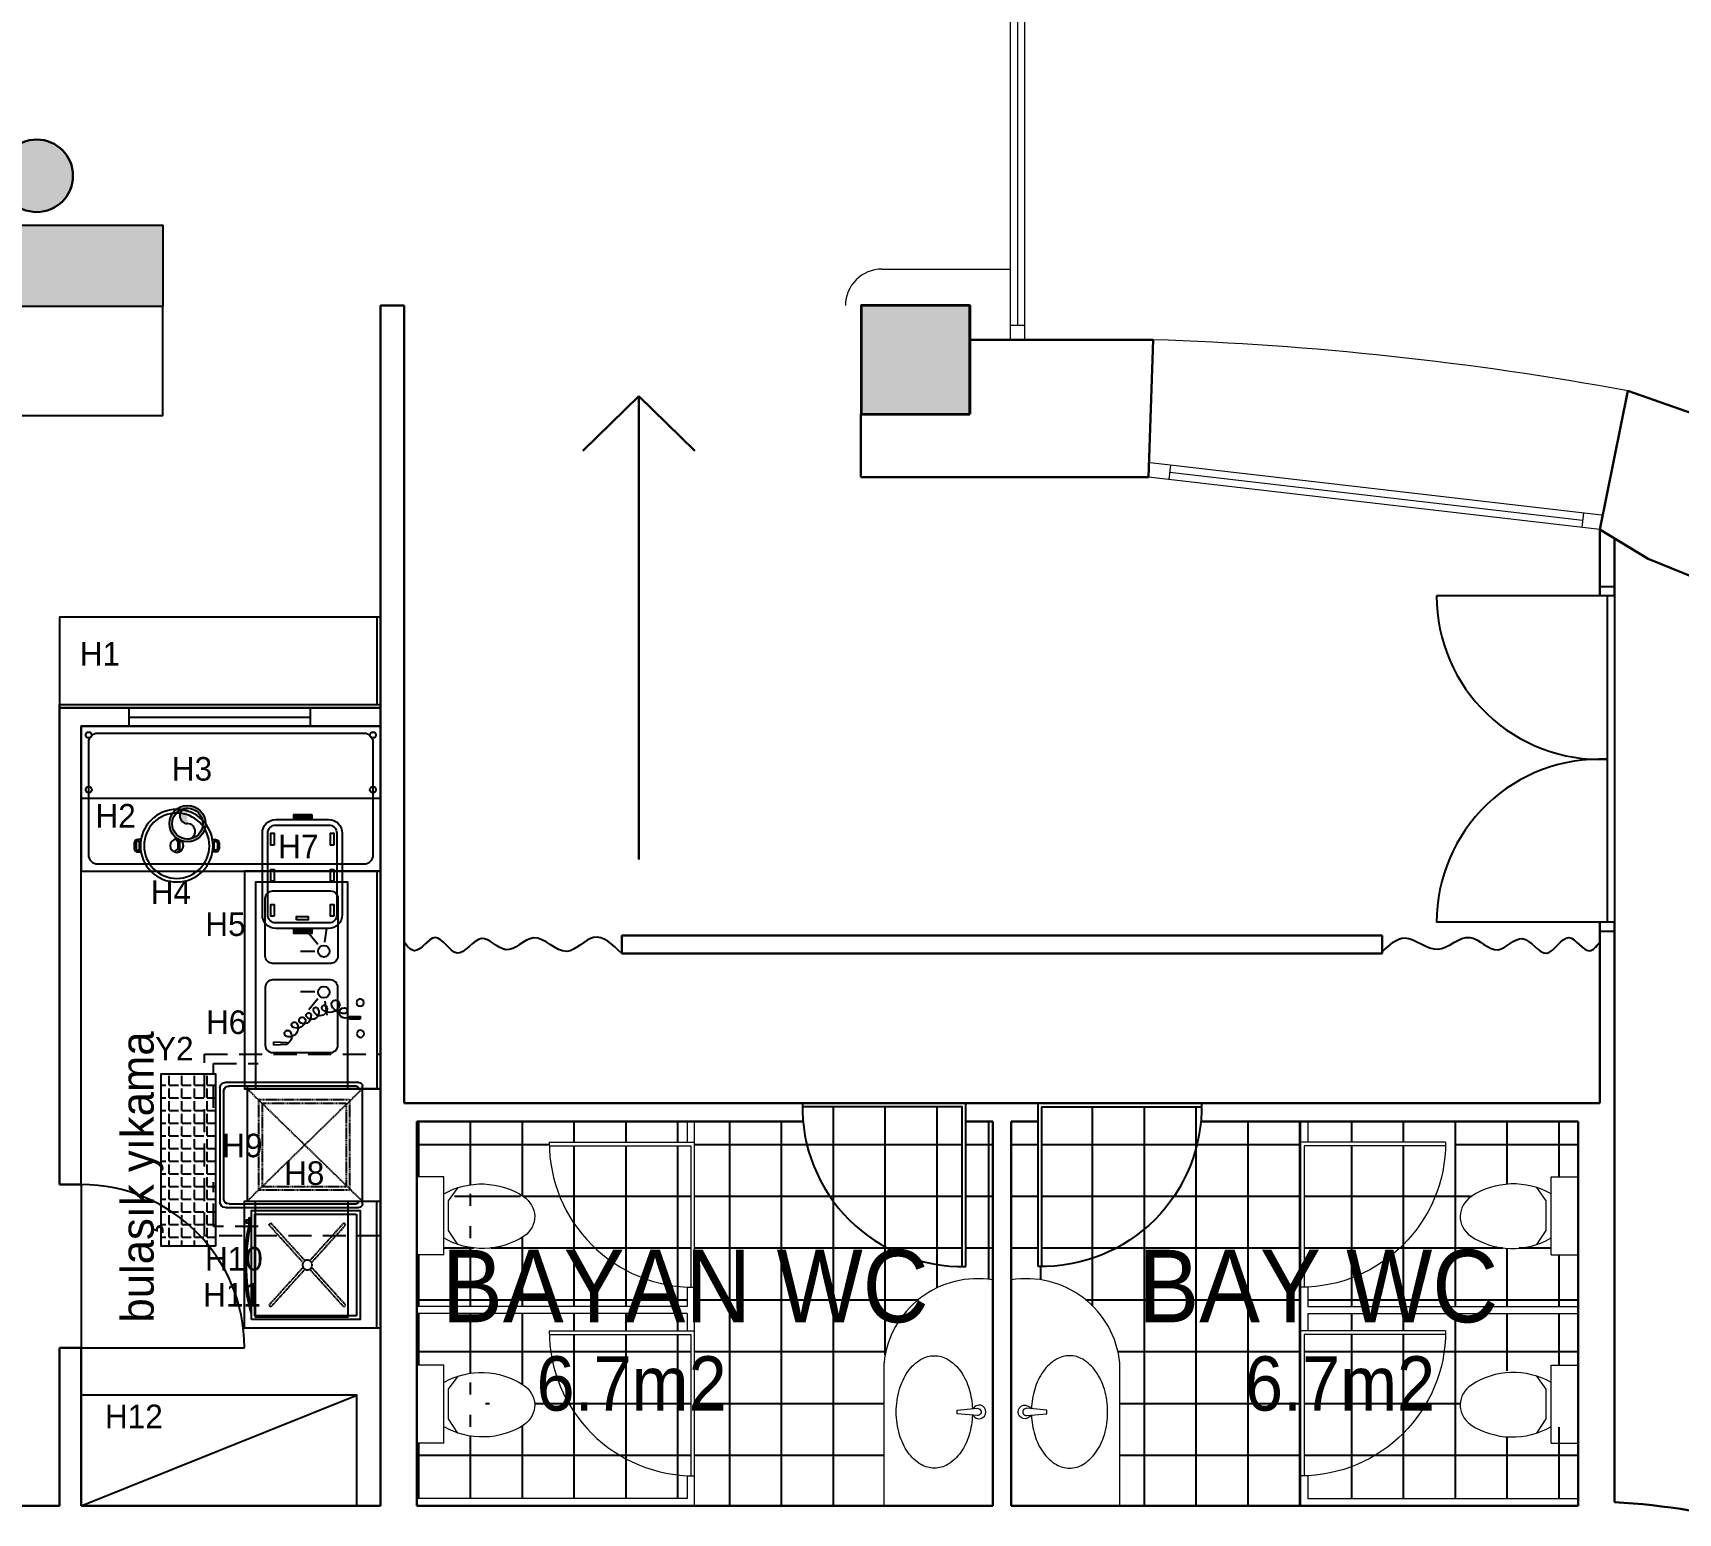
# Model space of a CAD drawing. Header units: millimetres. Extents: x -2729 to 15248, y -12439 to 5292.
# Drawn here: x 8131 to 9038, y -9353 to -8537 of the extents above; entities that cross this region are included whole.
import ezdxf

# ---------------------------------------------------------------- set-up
doc = ezdxf.new("R2010")
doc.units = ezdxf.units.MM
doc.linetypes.add('DASHED', pattern=[0.75, 0.5, -0.25])
doc.linetypes.add('HIDDENX2', pattern=[19.05, 12.7, -6.35])
for name, color, linetype, lineweight, true_color in [('_duvar-kaplama_Ном_пера__51', 7, 'Continuous', 20, 0x002000), ('lavabo_Ном_пера__136', 7, 'Continuous', 35, 0x743675), ('mevcut kolonlar_Ном_пера__215', 7, 'Continuous', 35, 0xab23ec)]:
    doc.layers.add(name, color=color, linetype=linetype, lineweight=lineweight, true_color=true_color)
for name, color, linetype, lineweight in [('CAM', 155, 'Continuous', 15), ('DUVAR', 7, 'Continuous', 30), ('DUVAR 2_Ном_пера__80', 7, 'Continuous', 13), ('kolon_Ном_пера__60', 7, 'Continuous', 35), ('lavabo_Ном_пера__80', 7, 'Continuous', 13), ('mevcut kolonlar_Ном_пера__60', 7, 'Continuous', 35), ('pencere_Ном_пера__80', 7, 'Continuous', 13), ('tefriş', 7, 'Continuous', 25)]:
    doc.layers.add(name, color=color, linetype=linetype, lineweight=lineweight)
for name, color, linetype in [('kapı ABD', 55, 'Continuous'), ('Kıtc-002 Çizgi', 7, 'Continuous'), ('OLCU', 7, 'Continuous'), ('S2000-002 Çizgi', 7, 'Continuous'), ('tefris', 39, 'Continuous')]:
    doc.layers.add(name, color=color, linetype=linetype)
doc.styles.add('TAKSİM', font='GOTHIC.TTF', dxfattribs={"height": 20})
doc.styles.add('Мой Ариал', font='arial.ttf', dxfattribs={"width": 0.9})
pattern_1 = [(0, (-4e-12, -12635.68), (0, 28.575), []), (90, (-4e-12, -12635.68), (-28.575, 2e-15), [])]

# ---------------------------------------------------------------- blocks, each defined once
blk = doc.blocks.new('gaertga')
at = {"lineweight": 5}
for p, q in [((101170.2, 46210.21), (101170.2, 46057.21)), ((101060.2, 46206.21), (101060.2, 46057.21)), ((101064.2, 46206.21), (101064.2, 46057.21)), ((101166.2, 46206.21), (101166.2, 46057.21))]:
    blk.add_line(p, q, dxfattribs=at)
for points in [[(100958.2, 46210.21), (101170.2, 46210.21)], [(100969.66, 46130.21), (100969.66, 46210.21), (101049.66, 46210.21)], [(101073.66, 46130.21), (101073.66, 46210.21), (101153.66, 46210.21)], [(100958.2, 46206.21), (100969.66, 46206.21)], [(100971.66, 46130.21), (100971.66, 46208.21), (101049.66, 46208.21)], [(101049.56, 46206.21), (101060.2, 46206.21)], [(101064.2, 46206.21), (101073.66, 46206.21)], [(101075.66, 46130.21), (101075.66, 46208.21), (101153.66, 46208.21)], [(101153.56, 46206.21), (101166.2, 46206.21)]]:
    blk.add_lwpolyline(points, dxfattribs=at)
for centre in [(100969.66, 46210.21), (101073.66, 46210.21)]:
    blk.add_arc(centre, 80, 270, 360, dxfattribs=at)
at = {"layer": 'lavabo_Ном_пера__80', "linetype": 'Continuous', "lineweight": 5}
for p, q in [((101001.94, 46074.77), (100994.64, 46080.03)), ((101018.26, 46074.77), (101001.94, 46074.77)), ((101026.06, 46079.86), (101018.26, 46074.77)), ((101105.94, 46074.77), (101098.64, 46080.03)), ((101122.26, 46074.77), (101105.94, 46074.77)), ((101130.06, 46079.86), (101122.26, 46074.77)), ((100988.7, 46072.04), (100988.7, 46057.21)), ((101031.7, 46072.04), (100988.7, 46072.04)), ((101031.7, 46072.04), (101031.7, 46057.21)), ((101092.7, 46072.04), (101092.7, 46057.21)), ((101135.7, 46072.04), (101092.7, 46072.04)), ((101135.7, 46072.04), (101135.7, 46057.21)), ((101031.7, 46057.21), (100988.7, 46057.21)), ((101135.7, 46057.21), (101092.7, 46057.21))]:
    blk.add_line(p, q, dxfattribs=at)
at = {"layer": 'lavabo_Ном_пера__80', "linetype": 'Continuous', "lineweight": 5, "extrusion": (0, 0, -1)}
for centre, major_axis, start_param, end_param in [((101010.65, 46106.04), (0, 16.18), 5.376133, 7.14913), ((101114.65, 46106.04), (0, 16.18), 5.376133, 7.14913), ((101025.56, 46092.89), (0, -37.77), 0.986126, 2.229248), ((100995.36, 46093.41), (0, 37.77), 0.912345, 2.172319), ((101129.56, 46092.89), (0, -37.77), 0.986126, 2.229248), ((101099.36, 46093.41), (0, 37.77), 0.912345, 2.172319)]:
    blk.add_ellipse(centre, major_axis=major_axis, ratio=0.870476, start_param=start_param, end_param=end_param, dxfattribs=at)
blk = doc.blocks.new('ryser')
at = {"layer": 'kapı ABD', "color": 7}
for points in [[(101192.39, 46263.76), (101170.12, 46176.56), (101257.32, 46154.29)], [(101194.27, 46263.3), (101172.48, 46177.96), (101257.8, 46156.17)]]:
    blk.add_lwpolyline(points, dxfattribs=at)
blk.add_arc((101172.48, 46177.96), 88.08, 344.41181, 76.93849, dxfattribs=at)
blk = doc.blocks.new('lavabo')
at = {"layer": 'lavabo_Ном_пера__136', "linetype": 'Continuous', "lineweight": 5, "flags": 128}
blk.add_lwpolyline([(101240.73, 46118.77), (101239.73, 46107.77), (101237.73, 46107.77), (101236.73, 46118.77, -1.095033)], format="xyb", close=True, dxfattribs=at)
blk.add_lwpolyline([(101240.49, 46116.13, -0.061011), (101251.31, 46114.38, -0.082422), (101260.98, 46109.74, -0.106824), (101267.75, 46102.42, -0.134143), (101269.73, 46095.17, -0.134143), (101267.75, 46087.91, -0.106824), (101260.98, 46080.6, -0.082422), (101251.31, 46075.96, -0.070813), (101238.73, 46074.17, -0.070813), (101226.14, 46075.96, -0.082422), (101216.47, 46080.6, -0.106824), (101209.71, 46087.91, -0.134143), (101207.73, 46095.17, -0.134143), (101209.71, 46102.42, -0.106824), (101216.47, 46109.74, -0.082422), (101226.14, 46114.38, -0.061011), (101236.97, 46116.13)], format="xyb", dxfattribs=at)
at = {"layer": 'lavabo_Ном_пера__80', "linetype": 'Continuous', "lineweight": 5}
blk.add_arc((101238.73, 46119.77), 3.77, 298.36153, 241.63847, dxfattribs=at)
blk = doc.blocks.new('jhkjuhj')
at = {"layer": 'tefris'}
blk.add_circle((-2448793.21, 524949.27), 20, dxfattribs=at)
blk = doc.blocks.new('A$C53E03B34')
at = {"layer": 'Kıtc-002 Çizgi'}
for points in [[(3.74, 16.55), (2, 16.55, -0.414214), (0, 18.55), (0, 21.45, -0.414214), (2, 23.45), (3.74, 23.45)], [(43.14, 16.55), (44.87, 16.55, 0.414214), (46.87, 18.55), (46.87, 21.45, 0.414214), (44.87, 23.45), (43.14, 23.45)]]:
    blk.add_lwpolyline(points, format="xyb", dxfattribs=at)
for points in [[(2.83, 17.55), (2, 17.55, -0.414214), (1, 18.55), (1, 21.45, -0.414214), (2, 22.45), (2.83, 22.45)], [(44.05, 17.55), (44.87, 17.55, 0.414214), (45.87, 18.55), (45.87, 21.45, 0.414214), (44.87, 22.45), (44.05, 22.45)]]:
    blk.add_lwpolyline(points, format="xyb", close=True, dxfattribs=at)
for points in [[(22.08, 23.4), (24.16, 21.79), (24.16, 18.12), (22.75, 16.4)], [(23.49, 23.65), (25.16, 22.26), (25.16, 17.69), (23.76, 16.35)]]:
    blk.add_lwpolyline(points, dxfattribs=at)
for radius in [20, 18, 3.66]:
    blk.add_circle((23.44, 20), radius, dxfattribs=at)
blk = doc.blocks.new('A$C7ED97EAE')
at = {"layer": 'S2000-002 Çizgi'}
for p, q in [((3.5, 88.5), (65.5, 88.5)), ((3.5, 15), (3.5, 88.5)), ((65.5, 88.5), (65.5, 15)), ((0, 3), (0, 76.5)), ((2, 78.5), (3.5, 78.5)), ((2, 5), (2, 75)), ((3.5, 78.5), (65.5, 78.5)), ((3.5, 76.5), (3.5, 76.5)), ((65.5, 78.5), (67, 78.5)), ((65.5, 76.5), (65.5, 76.5)), ((67, 75), (67, 5)), ((69, 76.5), (69, 3)), ((65.5, 15), (3.5, 15)), ((67, 15), (65.5, 15)), ((66, 0), (3, 0)), ((64, 2), (5, 2))]:
    blk.add_line(p, q, dxfattribs=at)
at = {"layer": 'S2000-002 Çizgi', "linetype": 'DASHED'}
for p, q in [((65.5, 78.5), (3.5, 15)), ((65.5, 15), (3.5, 78.5))]:
    blk.add_line(p, q, dxfattribs=at)
for points in [[(9.5, 21.5), (59.5, 21.5), (59.5, 71.5), (9.5, 71.5)], [(11.5, 23.5), (57.5, 23.5), (57.5, 69.5), (11.5, 69.5)]]:
    blk.add_lwpolyline(points, close=True, dxfattribs=at)
at = {"layer": 'S2000-002 Çizgi'}
for centre, radius, start, end in [((2, 76.5), 2, 90, 180), ((3.5, 75), 1.5, 90, 180), ((65.5, 75), 1.5, 0, 90), ((67, 76.5), 2, 0, 90), ((3, 3), 3, 180, 270), ((5, 5), 3, 180, 270), ((64, 5), 3, 270, 0), ((66, 3), 3, 270, 0)]:
    blk.add_arc(centre, radius, start, end, dxfattribs=at)
blk = doc.blocks.new('A$C40B23311')
for p, q in [((16.56, 64.24), (26.8, 64.24)), ((16.56, 63.42), (26.8, 63.42)), ((16.56, 1.67), (26.8, 1.67)), ((16.56, 0.85), (26.8, 0.85))]:
    blk.add_line(p, q)
for points in [[(16.56, 65.14), (26.8, 65.14), (26.8, 62.57), (16.56, 62.57)], [(4.67, 48.55), (6.45, 48.55), (6.45, 55.03), (4.67, 55.03)], [(37.47, 48.55), (39.25, 48.55), (39.25, 55.03), (37.47, 55.03)], [(4.67, 28.53), (6.45, 28.53), (6.45, 35.01), (4.67, 35.01)], [(37.47, 28.53), (39.25, 28.53), (39.25, 35.01), (37.47, 35.01)], [(4.67, 9.28), (6.45, 9.28), (6.45, 15.77), (4.67, 15.77)], [(25.24, 7.33), (25.24, 9.12), (18.75, 9.12), (18.75, 7.33)], [(37.47, 9.28), (39.25, 9.28), (39.25, 15.77), (37.47, 15.77)], [(16.56, 2.57), (26.8, 2.57), (26.8, 0), (16.56, 0)]]:
    blk.add_lwpolyline(points, close=True)
for points in [[(44, 10.02), (44, 55.12, 0.414214), (36.55, 62.57), (7.45, 62.57, 0.414214), (0, 55.12), (0, 10.02, 0.414214), (7.45, 2.57), (36.55, 2.57, 0.414214)], [(41, 10.02), (41, 55.12, 0.414214), (36.55, 59.57), (7.45, 59.57, 0.414214), (3, 55.12), (3, 10.02, 0.414214), (7.45, 5.57), (36.55, 5.57, 0.414214)]]:
    blk.add_lwpolyline(points, format="xyb", close=True)
blk = doc.blocks.new('A$C723D60DA')
at = {"layer": 'S2000-002 Çizgi'}
for points in [[(0, 3.66), (60, 3.66), (60, 63.66), (0, 63.66)], [(53.17, 2.2), (54.63, 2.2), (54.63, 0.75), (53.17, 0.75)]]:
    blk.add_lwpolyline(points, close=True, dxfattribs=at)
at = {"layer": 'S2000-002 Çizgi', "linetype": 'DASHED', "ltscale": 0.5}
blk.add_lwpolyline([(2, 5.66), (58, 5.66), (58, 61.66), (2, 61.66)], close=True, dxfattribs=at)
for points in [[(6.84, 54.65), (7.88, 55.69)], [(6.84, 54.65), (27.66, 35.82)], [(7.88, 55.69), (28.7, 36.87)], [(31.37, 36.94), (52.12, 55.69)], [(32.41, 35.9), (53.16, 54.65)], [(52.12, 55.69), (53.16, 54.65)], [(27.59, 33.16), (6.84, 14.41)], [(28.63, 32.11), (7.88, 13.37)], [(31.3, 32.19), (52.12, 13.37)], [(32.34, 33.23), (53.16, 14.41)], [(7.88, 13.37), (6.84, 14.41)], [(52.12, 13.37), (53.16, 14.41)]]:
    blk.add_lwpolyline(points, dxfattribs=at)
at = {"layer": 'S2000-002 Çizgi'}
for points in [[(52.21, 3.18), (52.21, 3.66), (55.85, 3.66)], [(55.85, 3.31), (55.85, 2.2), (52.21, 2.2)]]:
    blk.add_lwpolyline(points, dxfattribs=at)
at = {"layer": 'S2000-002 Çizgi', "linetype": 'DASHED', "ltscale": 0.5}
blk.add_circle((30, 34.53), 2.67, dxfattribs=at)
at = {"layer": 'S2000-002 Çizgi'}
for centre, radius, start, end in [((29.9, 100.61), 100.61, 254.49408, 285.50592), ((29.9, 109.49), 108.49, 257.28187, 282.71813)]:
    blk.add_arc(centre, radius, start, end, dxfattribs=at)
blk = doc.blocks.new('A$C7BE05278')
at = {"layer": 'S2000-002 Çizgi'}
h = blk.add_hatch(color=256, dxfattribs=at)
h.paths.add_polyline_path([(4.65, 9.9, -0.025454), (4.81, 10.42, 0.278063), (0.77, 7.52), (1.23, 7.32, -0.265675)])
h.paths.add_polyline_path([(5.35, 10.43, 0.028094), (4.81, 10.42, 0.025454), (4.65, 9.9, -0.030609), (5.18, 9.93, -0.027259)])
h.paths.add_polyline_path([(5.35, 10.43, 0.027259), (5.18, 9.93, -0.171751), (7.9, 8.98), (7.9, 8.98), (7.9, 8.98, -1.347305), (5.22, 7.15, -0.147228), (5.18, 9.93, 0.030609), (4.65, 9.9, 0.138731), (4.75, 7, 1.347306), (8.21, 9.37, 0.162476)])
h.paths.add_polyline_path([(12.46, 12.66), (12.73, 13.08, 0.483116), (4.81, 10.42, -0.028094), (5.35, 10.43, -0.470681)])
for p, q in [((14.4, 47.58), (14.34, 41.67)), ((14.4, 47.58), (14.34, 41.67)), ((15.96, 47.57), (14.4, 47.58)), ((15.96, 47.57), (14.4, 47.58)), ((15.05, 47.56), (14.97, 38.92)), ((15.9, 41.65), (15.96, 47.57)), ((15.9, 41.65), (15.96, 47.57)), ((14.34, 41.67), (15.9, 41.65)), ((14.34, 41.67), (15.9, 41.65)), ((0.47, 7.33), (0, 0.02)), ((0.47, 7.33), (0, 0.02)), ((0, 0.02), (1.86, 0)), ((1.54, 7.31), (0.47, 7.33)), ((1.54, 7.31), (0.47, 7.33)), ((1.86, 0), (1.54, 7.31)), ((1.86, 0), (1.54, 7.31))]:
    blk.add_line(p, q, dxfattribs=at)
for centre in [(6.31, 47.78), (23.47, 47.61)]:
    blk.add_circle(centre, 1.99, dxfattribs=at)
for centre, radius, start, end in [((17.83, 38.9), 2.86, 179.43001, 359.43001), ((19.09, 38.88), 1.6, 359.43001, 179.43001), ((25.13, 38.82), 7.64, 179.43001, 242.03458), ((22.59, 34.05), 2.23, 242.03458, 105.76632), ((20, 25.62), 3.8, 74.94983, 261.67628), ((23.49, 30.88), 5.53, 105.76632, 225.7833), ((20.62, 27.93), 1.41, 225.7833, 74.94983), ((15.59, 16.68), 3.77, 86.01564, 220.67721), ((18.07, 21.08), 3.83, 52.40892, 229.11119), ((16.45, 19.21), 1.37, 229.11119, 116.32433), ((19.64, 23.11), 1.26, 261.67628, 52.40892), ((4.79, 5.59), 4.31, 51.245, 156.7533), ((9.42, 8.58), 4.83, 57.01034, 197.57947), ((14.42, 12.56), 4.98, 103.11986, 200.77428), ((11.21, 11.34), 1.54, 200.77428, 57.01034), ((13.69, 15.69), 1.76, 236.80878, 103.11986), ((6.43, 7.63), 1.7, 197.57947, 51.245)]:
    blk.add_arc(centre, radius, start, end, dxfattribs=at)
blk.add_solid([(15.9, 41.65), (14.34, 41.67), (15.96, 47.57), (14.4, 47.58)], dxfattribs=at)

msp = doc.modelspace()

# ---------------------------------------------------------------- hatches: boundary and pattern name
h = msp.add_hatch(color=256)
h.dxf.hatch_style = 1
h.set_gradient(color1=(142, 90, 31), color2=(242, 225, 192), tint=1, name='HEMISPHERICAL')
h.paths.add_polyline_path([(8202.846, -8687.557), (8202.846, -8642.569), (6902.799, -8642.563), (6902.802, -8687.563)])
h = msp.add_hatch(color=7)
edge = h.paths.add_edge_path()
edge.add_line((4564.714, -9991.174), (4564.714, -10036.575))
edge.add_arc((4572.013, -10036.575), 7.299, 180, 270)
edge.add_line((4572.013, -10043.875), (4597.415, -10043.875))
edge.add_arc((4597.415, -10036.575), 7.299, 270, 360)
edge.add_line((4604.714, -10036.575), (4604.714, -9991.174))
edge.add_arc((4597.415, -9991.174), 7.299, 0, 90)
edge.add_line((4597.415, -9983.875), (4572.013, -9983.875))
edge.add_arc((4572.013, -9991.174), 7.299, 90, 180)
edge = h.paths.add_edge_path()
edge.add_line((4219.707, -9819.348), (4219.707, -9864.749))
edge.add_arc((4227.007, -9864.749), 7.299, 180, 270)
edge.add_line((4227.007, -9872.049), (4252.408, -9872.049))
edge.add_arc((4252.408, -9864.749), 7.299, 270, 360)
edge.add_line((4259.707, -9864.749), (4259.707, -9819.348))
edge.add_arc((4252.408, -9819.348), 7.299, 0, 90)
edge.add_line((4252.408, -9812.049), (4227.007, -9812.049))
edge.add_arc((4227.007, -9819.348), 7.299, 90, 180)
edge = h.paths.add_edge_path()
edge.add_line((4966.713, -10127.122), (4966.713, -10172.524))
edge.add_arc((4974.012, -10172.524), 7.299, 180, 270)
edge.add_line((4974.012, -10179.823), (4999.414, -10179.823))
edge.add_arc((4999.414, -10172.524), 7.299, 270, 360)
edge.add_line((5006.713, -10172.524), (5006.713, -10127.122))
edge.add_arc((4999.414, -10127.122), 7.299, 0, 90)
edge.add_line((4999.414, -10119.823), (4974.012, -10119.823))
edge.add_arc((4974.012, -10127.122), 7.299, 90, 180)
edge = h.paths.add_edge_path()
edge.add_line((5362.713, -10202.122), (5362.713, -10247.524))
edge.add_arc((5370.012, -10247.524), 7.299, 180, 270)
edge.add_line((5370.012, -10254.823), (5395.413, -10254.823))
edge.add_arc((5395.413, -10247.524), 7.299, 270, 360)
edge.add_line((5402.713, -10247.524), (5402.713, -10202.122))
edge.add_arc((5395.413, -10202.122), 7.299, 0, 90)
edge.add_line((5395.413, -10194.823), (5370.012, -10194.823))
edge.add_arc((5370.012, -10202.122), 7.299, 90, 180)
h.paths.add_polyline_path([(5802.715, -10336.866), (5827.714, -10336.866), (5827.714, -10236.867), (5802.715, -10236.867)])
h.paths.add_polyline_path([(5802.715, -10336.866), (5802.715, -10236.867)])
h.paths.add_polyline_path([(8647.798, -8746.869), (8647.798, -8686.869), (8587.798, -8686.869), (8587.798, -8746.869)])
h.paths.add_polyline_path([(9177.136, -8893.807), (9205.304, -8840.83), (9152.327, -8812.662), (9124.159, -8865.639)])
h.paths.add_polyline_path([(9691.026, -9511.322), (9747.203, -9490.249), (9726.13, -9434.072), (9669.953, -9455.145)])
h.paths.add_polyline_path([(9752.796, -10086.867), (9812.796, -10086.867), (9812.796, -10026.867), (9752.796, -10026.867)])
h.paths.add_polyline_path([(9752.796, -10686.866), (9812.796, -10686.866), (9812.796, -10626.866), (9752.796, -10626.866)])
h = msp.add_hatch()
h.set_pattern_fill('ANGLE', color=256, angle=360)
h.set_pattern_definition([(360, (5950.191, -14739.797), (-1e-14, 6.985), [5.08, -1.905]), (90, (5950.191, -14739.797), (-6.985, -1e-14), [5.08, -1.905])])
h.paths.add_polyline_path([(8201.871, -9110.652), (8231.871, -9110.652), (8231.871, -9205.652), (8201.871, -9205.652)])
h = msp.add_hatch()
h.set_pattern_fill('NET', color=253, scale=9, style=0)
h.set_pattern_definition(pattern_1)
edge = h.paths.add_edge_path()
edge.add_line((8495.872, -9348.868), (8600.463, -9348.868))
edge.add_line((8600.463, -9348.868), (8600.463, -9270.04))
edge.add_arc((8651.913, -9275.315), 51.72, 106.716273, 174.147004, ccw=False)
edge.add_line((8637.037, -9225.781), (8637.037, -9216.65))
edge.add_arc((8643.521, -9128.81), 88.079, 185.249111, 265.778224, ccw=False)
edge.add_line((8555.811, -9136.868), (8495.872, -9136.868))
edge.add_line((8495.872, -9136.868), (8495.872, -9348.868))
edge = h.paths.add_edge_path()
edge.add_line((8643.521, -9216.65), (8643.521, -9128.81))
edge.add_line((8643.521, -9128.81), (8555.442, -9128.81))
edge.add_arc((8643.129, -9128.964), 87.687, 179.899294, 270.256385)
edge = h.paths.add_edge_path()
edge.add_line((8660.463, -9136.868), (8645.463, -9136.868))
edge.add_line((8645.463, -9136.868), (8645.463, -9216.868))
edge.add_arc((8643.521, -9128.81), 88.079, 265.778224, 271.263341, ccw=False)
edge.add_line((8637.037, -9216.65), (8637.037, -9225.781))
edge.add_arc((8651.913, -9275.315), 51.72, 80.484746, 106.716273, ccw=False)
edge.add_line((8660.463, -9224.306), (8660.463, -9136.868))
edge = h.paths.add_edge_path()
edge.add_ellipse((8379.063, -9174.032), major_axis=(37.775, 0), ratio=0.8704763, start_angle=235.558538, end_angle=307.726502, ccw=False)
edge.add_line((8357.699, -9201.15), (8357.699, -9210.368))
edge.add_line((8357.699, -9210.368), (8342.872, -9210.368))
edge.add_line((8342.872, -9210.368), (8342.872, -9238.868))
edge.add_line((8342.872, -9238.868), (8491.872, -9238.868))
edge.add_line((8491.872, -9238.868), (8491.872, -9228.224))
edge.add_arc((8495.872, -9148.324), 80, 180, 267.134016, ccw=False)
edge.add_line((8415.872, -9148.324), (8491.872, -9148.324))
edge.add_line((8491.872, -9148.324), (8491.872, -9136.868))
edge.add_line((8491.872, -9136.868), (8342.872, -9136.868))
edge.add_line((8342.872, -9136.868), (8342.872, -9167.368))
edge.add_line((8342.872, -9167.368), (8357.699, -9167.368))
edge.add_line((8357.699, -9167.368), (8357.699, -9176.81))
edge.add_ellipse((8378.548, -9204.23), major_axis=(-37.775, 0), ratio=0.8704763, start_angle=232.273504, end_angle=303.499144)
edge.add_ellipse((8391.696, -9189.314), major_axis=(16.176, 0), ratio=0.8704763, start_angle=310.385035, end_angle=411.970281)
edge = h.paths.add_edge_path()
edge.add_line((8493.872, -9228.299), (8493.872, -9150.324))
edge.add_line((8493.872, -9150.324), (8415.897, -9150.324))
edge.add_arc((8495.872, -9148.324), 80, 181.432544, 268.567456)
edge = h.paths.add_edge_path()
edge.add_ellipse((8378.548, -9308.23), major_axis=(-37.775, 0), ratio=0.8704763, start_angle=232.273504, end_angle=303.499144)
edge.add_ellipse((8391.696, -9293.314), major_axis=(16.176, 0), ratio=0.8704763, start_angle=310.385035, end_angle=411.970281)
edge.add_ellipse((8379.063, -9278.032), major_axis=(37.775, 0), ratio=0.8704763, start_angle=235.558538, end_angle=307.726502, ccw=False)
edge.add_line((8357.699, -9305.15), (8357.699, -9314.368))
edge.add_line((8357.699, -9314.368), (8342.872, -9314.368))
edge.add_line((8342.872, -9314.368), (8342.872, -9344.868))
edge.add_line((8342.872, -9344.868), (8491.872, -9344.868))
edge.add_line((8491.872, -9344.868), (8491.872, -9332.224))
edge.add_arc((8495.872, -9252.324), 80, 180, 267.134016, ccw=False)
edge.add_line((8415.872, -9252.324), (8491.872, -9252.324))
edge.add_line((8491.872, -9252.324), (8491.872, -9242.868))
edge.add_line((8491.872, -9242.868), (8342.872, -9242.868))
edge.add_line((8342.872, -9242.868), (8342.872, -9271.368))
edge.add_line((8342.872, -9271.368), (8357.699, -9271.368))
edge.add_line((8357.699, -9271.368), (8357.699, -9280.81))
edge = h.paths.add_edge_path()
edge.add_line((8493.872, -9332.299), (8493.872, -9254.324))
edge.add_line((8493.872, -9254.324), (8415.897, -9254.324))
edge.add_arc((8495.872, -9252.324), 80, 181.432544, 268.567456)
h = msp.add_hatch()
h.set_pattern_fill('NET', color=253, scale=9, style=0)
h.set_pattern_definition(pattern_1)
edge = h.paths.add_edge_path()
edge.add_line((8713.127, -9236.441), (8713.127, -9213.05))
edge.add_arc((8687.405, -9128.81), 88.079, 286.979673, 354.750889)
edge.add_line((8775.115, -9136.868), (8830.054, -9136.868))
edge.add_line((8830.054, -9136.868), (8830.054, -9348.868))
edge.add_line((8830.054, -9348.868), (8730.463, -9348.868))
edge.add_line((8730.463, -9348.868), (8730.463, -9270.04))
edge.add_arc((8679.013, -9275.315), 51.72, 5.852996, 48.730914)
edge = h.paths.add_edge_path()
edge.add_line((8713.127, -9128.81), (8775.485, -9128.81))
edge.add_arc((8687.405, -9128.81), 88.079, 286.979673, 360, ccw=False)
edge.add_line((8713.127, -9213.05), (8713.127, -9128.81))
edge = h.paths.add_edge_path()
edge.add_line((8687.405, -9128.81), (8713.127, -9128.81))
edge.add_line((8713.127, -9128.81), (8713.127, -9213.05))
edge.add_arc((8687.405, -9128.81), 88.079, 270, 286.979673, ccw=False)
edge.add_line((8687.405, -9216.889), (8687.405, -9128.81))
edge = h.paths.add_edge_path()
edge.add_line((8670.463, -9136.868), (8685.463, -9136.868))
edge.add_line((8685.463, -9136.868), (8685.463, -9216.868))
edge.add_arc((8687.405, -9128.81), 88.079, 268.736659, 286.979673)
edge.add_line((8713.127, -9213.05), (8713.127, -9236.441))
edge.add_arc((8679.013, -9275.315), 51.72, 48.730914, 99.515254)
edge.add_line((8670.463, -9224.306), (8670.463, -9136.868))
edge = h.paths.add_edge_path()
edge.add_ellipse((8952.379, -9204.23), major_axis=(-35.854, 15.608), ratio=0.8081035, start_angle=264.737224, end_angle=329.095089, ccw=False)
edge.add_ellipse((8939.231, -9189.314), major_axis=(-21.513, 0.162), ratio=0.7177329, start_angle=-53.84459, end_angle=49.887438, ccw=False)
edge.add_ellipse((8951.864, -9174.032), major_axis=(36.407, 14.849), ratio=0.8053148, start_angle=212.490527, end_angle=272.812802)
edge.add_line((8968.228, -9201.15), (8968.228, -9210.368))
edge.add_line((8968.228, -9210.368), (8983.054, -9210.368))
edge.add_line((8983.054, -9210.368), (8983.054, -9238.868))
edge.add_line((8983.054, -9238.868), (8834.054, -9238.868))
edge.add_line((8834.054, -9238.868), (8834.054, -9228.224))
edge.add_arc((8835.207, -9148.386), 79.847, 269.172726, 360.043831)
edge.add_line((8915.054, -9148.324), (8834.054, -9148.324))
edge.add_line((8834.054, -9148.324), (8834.054, -9136.868))
edge.add_line((8834.054, -9136.868), (8983.054, -9136.868))
edge.add_line((8983.054, -9136.868), (8983.054, -9167.368))
edge.add_line((8983.054, -9167.368), (8968.228, -9167.368))
edge.add_line((8968.228, -9167.368), (8968.228, -9176.81))
edge = h.paths.add_edge_path()
edge.add_line((8832.054, -9150.324), (8915.029, -9150.324))
edge.add_arc((8835.004, -9148.303), 80.051, 267.888427, 358.552868, ccw=False)
edge.add_line((8832.054, -9228.299), (8832.054, -9150.324))
edge = h.paths.add_edge_path()
edge.add_ellipse((8952.379, -9308.23), major_axis=(-30.107, 22.595), ratio=0.8361209, start_angle=275.627013, end_angle=345.205422, ccw=False)
edge.add_ellipse((8939.231, -9293.314), major_axis=(-21.171, 0.315), ratio=0.5885003, start_angle=-61.418944, end_angle=60.828921, ccw=False)
edge.add_ellipse((8951.864, -9278.032), major_axis=(42.11, 5.942), ratio=0.7685889, start_angle=228.826927, end_angle=294.10087)
edge.add_line((8973.228, -9305.15), (8973.228, -9314.368))
edge.add_line((8973.228, -9314.368), (8983.054, -9314.368))
edge.add_line((8983.054, -9314.368), (8983.054, -9344.868))
edge.add_line((8983.054, -9344.868), (8834.054, -9344.868))
edge.add_line((8834.054, -9344.868), (8834.054, -9332.224))
edge.add_arc((8835.207, -9252.386), 79.847, 269.172726, 360.043831)
edge.add_line((8915.054, -9252.324), (8834.054, -9252.324))
edge.add_line((8834.054, -9252.324), (8834.054, -9242.868))
edge.add_line((8834.054, -9242.868), (8983.054, -9242.868))
edge.add_line((8983.054, -9242.868), (8983.054, -9271.368))
edge.add_line((8983.054, -9271.368), (8968.228, -9271.368))
edge.add_line((8968.228, -9271.368), (8968.228, -9280.81))
edge = h.paths.add_edge_path()
edge.add_line((8832.054, -9254.324), (8915.029, -9254.324))
edge.add_arc((8835.004, -9252.303), 80.051, 267.888427, 358.552868, ccw=False)
edge.add_line((8832.054, -9332.299), (8832.054, -9254.324))
at = {"layer": 'OLCU'}
h = msp.add_hatch(color=18, dxfattribs=at)
h.set_gradient(color1=(8, 8, 8), color2=(145, 145, 145), rotation=270, one_color=1, tint=0.57, name='INVCYLINDER')
h.paths.add_polyline_path([(8153.347, -8615.381, 1), (8113.347, -8615.381, 1)])
at = {"layer": 'S2000-002 Çizgi'}
h = msp.add_hatch(color=256, dxfattribs=at)
edge = h.paths.add_edge_path(flags=17)
edge.add_arc((8216.472, -8972.652), 8.5, 0, 360)
edge = h.paths.add_edge_path()
edge.add_arc((8216.472, -8972.652), 10, 0, 360)
edge = h.paths.add_edge_path(flags=16)
edge.add_arc((8216.472, -8968.402), 4.25, 90, 270)

# ---------------------------------------------------------------- linework, layer by layer
at = {"color": 1, "lineweight": 30}
msp.add_line((8465.322, -8992.493), (8465.322, -8736.982), dxfattribs=at)
for p, q in [((9003.054, -8847.077), (8905.054, -8847.077)), ((8157.872, -9171.662), (8157.872, -9261.662)), ((8157.872, -9261.662), (8247.872, -9261.662)), ((8157.872, -9348.868), (8309.872, -9287.868))]:
    msp.add_line(p, q)
for points in [[(8202.846, -8687.562), (6902.8, -8687.562), (6902.8, -8642.563), (8202.846, -8642.563)], [(8047.799, -8747.561), (8202.846, -8747.561), (8202.846, -8687.562), (8047.799, -8687.562)], [(8231.871, -9205.652), (8201.871, -9205.652), (8201.871, -9110.652), (8231.871, -9110.652)], [(8157.872, -9348.868), (8309.872, -9348.868), (8309.872, -9287.868), (8157.872, -9287.868)]]:
    msp.add_lwpolyline(points, close=True)
for points in [[(8465.322, -8736.982), (8434.419, -8766.982)], [(8465.322, -8736.982), (8496.225, -8766.982)]]:
    msp.add_lwpolyline(points, dxfattribs=at)
msp.add_arc((8157.872, -9261.662), 90, 0, 90)
at = {"layer": '_duvar-kaplama_Ном_пера__51', "linetype": 'Continuous'}
msp.add_line((8647.798, -8686.869), (8627.798, -8686.869), dxfattribs=at)
at = {"layer": 'CAM', "linetype": 'Continuous'}
for p, q in [((8673.96, -8488.711), (8673.96, -8697.814)), ((8758.041, -8778.905), (8985.553, -8805.288))]:
    msp.add_line(p, q, dxfattribs=at)
at = {"layer": 'DUVAR', "linetype": 'Continuous'}
for p, q in [((8322.872, -9348.868), (8322.872, -8686.864)), ((8322.872, -8686.864), (8335.872, -8686.864)), ((8335.872, -8686.864), (8335.872, -9126.868)), ((8748.779, -8705.814), (8647.798, -8705.814)), ((8746.335, -8781.574), (8748.779, -8705.814)), ((8995.08, -8810.42), (9010.506, -8734.012)), ((8587.704, -8746.873), (8587.704, -8781.574)), ((8746.335, -8781.574), (8587.704, -8781.574)), ((8995.054, -8847.077), (8995.054, -8810.545)), ((8995.054, -8810.545), (8995.054, -8847.077)), ((9003.054, -8847.077), (9003.054, -8815.276)), ((8145.872, -8908.87), (8145.872, -9171.662)), ((8145.872, -8908.87), (8322.872, -8908.87)), ((8157.872, -8918.87), (8322.872, -8918.87)), ((8995.054, -9126.868), (8995.054, -9027.077)), ((9003.054, -9346.853), (9003.054, -9027.077)), ((8875.054, -9034.271), (8455.872, -9034.271)), ((8455.872, -9034.271), (8455.872, -9044.271)), ((8875.054, -9044.271), (8875.054, -9034.271)), ((8455.872, -9044.271), (8875.054, -9044.271)), ((8995.054, -9126.868), (8335.872, -9126.868)), ((8342.872, -9136.868), (8342.872, -9348.868)), ((8555.811, -9136.868), (8342.872, -9136.868)), ((8660.463, -9136.868), (8645.463, -9136.868)), ((8660.463, -9136.868), (8660.463, -9348.868)), ((8685.463, -9136.868), (8670.463, -9136.868)), ((8670.463, -9136.868), (8670.463, -9348.868)), ((8983.054, -9136.868), (8775.115, -9136.868)), ((8983.054, -9348.868), (8983.054, -9136.868)), ((8145.872, -9171.662), (8157.872, -9171.662)), ((8145.872, -9261.662), (8157.872, -9261.662)), ((8145.872, -9261.662), (8145.872, -9348.868)), ((8157.872, -9261.662), (8157.872, -9348.868))]:
    msp.add_line(p, q, dxfattribs=at)
at = {"layer": 'DUVAR', "color": 33, "linetype": 'Continuous', "true_color": 0xac9077}
msp.add_line((8746.335, -8781.574), (8587.704, -8781.574), dxfattribs=at)
at = {"layer": 'DUVAR', "linetype": 'Continuous', "flags": 128}
for points in [[(9240.486, -8838.24), (9203.012, -8816.773), (9164.716, -8796.61), (9125.726, -8777.824), (9086.091, -8760.438), (9010.506, -8734.012)], [(8995.08, -8810.42), (9021.787, -8826.682), (9060.618, -8842.38), (9098.807, -8859.492), (9174.897, -8898.34)]]:
    msp.add_lwpolyline(points, dxfattribs=at)
at = {"layer": 'DUVAR', "linetype": 'Continuous'}
for points in [[(7455.023, -9348.868), (8145.872, -9348.868)], [(7455.023, -9348.868), (8145.872, -9348.868)], [(8157.872, -9348.868), (8322.872, -9348.868)], [(8157.872, -9348.868), (8322.872, -9348.868)], [(8342.872, -9348.868), (8660.463, -9348.868)], [(8670.463, -9348.868), (8983.054, -9348.868)]]:
    msp.add_lwpolyline(points, dxfattribs=at)
msp.add_arc((8982.921, -9727.017), 380.696, 61.837924, 86.968386, dxfattribs=at)
at = {"layer": 'DUVAR 2_Ном_пера__80', "linetype": 'Continuous'}
msp.add_line((8599.208, -8666.872), (8669.968, -8666.886), dxfattribs=at)
for centre, radius, start, end in [((8599.204, -8686.872), 20, 89.989359, 180), ((8692.189, -10459.804), 1754.903, 79.549406, 88.152058)]:
    msp.add_arc(centre, radius, start, end, dxfattribs=at)
at = {"layer": 'kapı ABD', "color": 7}
for p, q in [((9003.054, -8842.077), (8995.054, -8842.077)), ((9003.054, -8847.077), (8905.054, -8847.077)), ((8999.054, -8847.077), (8999.054, -9027.077)), ((9003.054, -8847.077), (9003.054, -9027.077)), ((9003.054, -9027.077), (8905.054, -9027.077)), ((9003.054, -9032.077), (8995.054, -9032.077))]:
    msp.add_line(p, q, dxfattribs=at)
for centre, radius, start, end in [((8995.337, -8846.96), 90.282, 180.074237, 272.359956), ((8995.054, -9027.077), 90, 87.452682, 180)]:
    msp.add_arc(centre, radius, start, end, dxfattribs=at)
at = {"layer": 'kolon_Ном_пера__60', "linetype": 'Continuous', "flags": 128}
msp.add_lwpolyline([(8647.798, -8746.869), (8647.798, -8686.869), (8587.798, -8686.869), (8587.798, -8746.869)], close=True, dxfattribs=at)
at = {"layer": 'mevcut kolonlar_Ном_пера__215', "linetype": 'Continuous'}
msp.add_line((8647.798, -8686.869), (8647.798, -8746.869), dxfattribs=at)
at = {"layer": 'mevcut kolonlar_Ном_пера__60', "linetype": 'Continuous', "flags": 128}
msp.add_lwpolyline([(8647.798, -8746.869), (8647.798, -8686.869), (8587.798, -8686.869), (8587.798, -8746.869)], close=True, dxfattribs=at)
at = {"layer": 'pencere_Ном_пера__80', "linetype": 'Continuous'}
for p, q in [((8677.96, -8240.47), (8677.96, -8705.814)), ((8669.96, -8244.613), (8669.96, -8705.814)), ((8669.96, -8697.814), (8677.96, -8697.814)), ((8996.001, -8802.473), (8747.256, -8773.627)), ((8757.58, -8782.878), (8758.501, -8774.931)), ((8995.08, -8810.42), (8746.335, -8781.574)), ((8986.014, -8801.315), (8985.093, -8809.261)), ((8986.014, -8801.315), (8985.093, -8809.261))]:
    msp.add_line(p, q, dxfattribs=at)
at = {"layer": 'S2000-002 Çizgi'}
for p, q in [((8184.372, -8918.87), (8184.372, -8908.87)), ((8184.372, -8913.87), (8284.372, -8913.87)), ((8284.372, -8918.87), (8284.372, -8908.87)), ((8288.325, -9039.305), (8283.317, -9033.207)), ((8292.134, -9038.075), (8293.247, -9030.263)), ((8286.662, -9043.214), (8278.771, -9043.214)), ((8286.662, -9065.388), (8278.771, -9065.388)), ((8288.325, -9069.297), (8283.317, -9075.395)), ((8292.134, -9070.527), (8293.247, -9078.339))]:
    msp.add_line(p, q, dxfattribs=at)
for points in [[(8145.872, -8908.87), (8322.872, -8908.87), (8322.872, -8858.87), (8145.872, -8858.87)], [(8320.872, -8906.87), (8322.872, -8906.87), (8322.872, -8858.87), (8320.872, -8858.87)], [(8145.872, -8906.87), (8322.872, -8906.87), (8322.872, -8908.87), (8145.872, -8908.87)], [(8322.872, -8918.87), (8157.872, -8918.87), (8157.872, -8998.87), (8322.872, -8998.87)], [(8322.872, -9118.87), (8322.872, -8998.87), (8247.872, -8998.87), (8247.872, -9118.87)], [(8304.872, -9118.87), (8304.872, -9004.87), (8253.872, -9004.87), (8253.872, -9118.87)], [(8322.872, -9118.87), (8322.872, -8998.87), (8320.872, -8998.87), (8320.872, -9118.87)], [(8322.872, -9180.87), (8322.872, -9250.87), (8247.872, -9250.87), (8247.872, -9180.87)], [(8304.872, -9180.87), (8304.872, -9244.87), (8253.872, -9244.87), (8253.872, -9180.87)], [(8320.872, -9250.87), (8320.872, -9180.87), (8322.872, -9180.87), (8322.872, -9250.87)]]:
    msp.add_lwpolyline(points, close=True, dxfattribs=at)
msp.add_lwpolyline([(8157.872, -9171.662), (8157.872, -8918.87), (8322.872, -8918.87), (8322.872, -8958.87), (8157.872, -8958.87), (8157.872, -8918.87)], dxfattribs=at)
for points in [[(8313.872, -8922.87), (8166.872, -8922.87, 0.4142136), (8161.872, -8927.87), (8161.872, -8989.87, 0.4142136), (8166.872, -8994.87), (8313.872, -8994.87, 0.4142136), (8318.872, -8989.87), (8318.872, -8927.87, 0.4142136)], [(8259.372, -9045.733), (8259.372, -9013.733, -0.4142136), (8263.372, -9009.733), (8295.372, -9009.733, -0.4142136), (8299.372, -9013.733), (8299.372, -9045.733, -0.4142136), (8295.372, -9049.733), (8263.372, -9049.733, -0.4142136)], [(8259.372, -9062.87), (8259.372, -9094.87, 0.4142136), (8263.372, -9098.87), (8295.372, -9098.87, 0.4142136), (8299.372, -9094.87), (8299.372, -9062.87, 0.4142136), (8295.372, -9058.87), (8263.372, -9058.87, 0.4142136)]]:
    msp.add_lwpolyline(points, format="xyb", close=True, dxfattribs=at)
at = {"layer": 'S2000-002 Çizgi', "linetype": 'HIDDENX2'}
msp.add_lwpolyline([(8225.872, -9199.87), (8225.872, -9099.87), (8322.872, -9099.87), (8322.872, -9199.87)], close=True, dxfattribs=at)
for points in [[(8230.872, -9129.45), (8230.872, -9104.87), (8255.452, -9104.87)], [(8255.452, -9194.87), (8230.872, -9194.87), (8230.872, -9170.289)]]:
    msp.add_lwpolyline(points, dxfattribs=at)
at = {"layer": 'S2000-002 Çizgi'}
for centre, radius in [((8162.017, -8923.778), 1.648), ((8318.727, -8923.778), 1.648), ((8162.017, -8953.961), 1.648), ((8318.727, -8953.961), 1.648), ((8216.472, -8972.652), 10), ((8216.472, -8972.652), 8.5), ((8291.627, -9043.018), 3.188), ((8291.627, -9065.584), 3.188)]:
    msp.add_circle(centre, radius, dxfattribs=at)
for centre, start, end in [((8216.472, -8968.402), 90, 270), ((8216.472, -8976.902), 270, 90)]:
    msp.add_arc(centre, 4.25, start, end, dxfattribs=at)
at = {"layer": 'tefris', "color": 7, "linetype": 'Continuous'}
for points in [[(8455.872, -9044.271), (8440.382, -9035.375), (8425.544, -9043.104), (8407.234, -9035.704), (8391.954, -9042.202), (8378.593, -9036.065), (8365.05, -9044.006), (8352.952, -9035.524), (8341.577, -9042.743), (8335.872, -9038.051)], [(8875.054, -9043.308), (8887.579, -9035.704), (8905.8, -9041.868), (8923.339, -9035.37), (8938.972, -9042.202), (8952.334, -9036.065), (8965.876, -9044.006), (8977.974, -9035.524), (8989.35, -9042.743), (8995.054, -9038.051)]]:
    msp.add_spline(points, degree=3, dxfattribs=at)
at = {"layer": 'tefriş', "linetype": 'Continuous', "lineweight": 5}
for points in [[(8600.463, -9348.868), (8600.463, -9270.04)], [(8730.463, -9348.868), (8730.463, -9270.04)]]:
    msp.add_lwpolyline(points, dxfattribs=at)
for centre, start, end in [((8651.913, -9275.315), 80.484746, 174.147004), ((8679.013, -9275.315), 5.852996, 99.515254)]:
    msp.add_arc(centre, 51.72, start, end, dxfattribs=at)

# ---------------------------------------------------------------- block references
at = {"xscale": -1}
msp.add_blockref('A$C40B23311', (8301.744, -9032.988), dxfattribs=at)
at = {"lineweight": 5, "rotation": 270}
msp.add_blockref('gaertga', (-37714.343, 91821.331), dxfattribs=at)
at = {"lineweight": 5, "xscale": -1, "rotation": 90}
msp.add_blockref('gaertga', (55040.269, 91821.331), dxfattribs=at)
at = {"rotation": 270}
msp.add_blockref('lavabo', (-37466.963, 91941.649), dxfattribs=at)
at = {"xscale": -1, "rotation": 90}
msp.add_blockref('lavabo', (54797.89, 91941.649), dxfattribs=at)
at = {"layer": 'kapı ABD', "rotation": 194.3248472111046}
msp.add_blockref('ryser', (95245.086, 60645.422), dxfattribs=at)
at = {"layer": 'kapı ABD', "xscale": -1, "rotation": 165.6751527888953}
msp.add_blockref('ryser', (-77914.16, 60645.422), dxfattribs=at)
at = {"layer": 'OLCU', "xscale": -1, "rotation": 219.3459023106055}
msp.add_blockref('jhkjuhj', (1569046.632, 1949881.398), dxfattribs=at)
at = {"layer": 'OLCU', "rotation": 276.9230769275784}
msp.add_blockref('jhkjuhj', (-217819.044, -2502829.772), dxfattribs=at)
at = {"layer": 'S2000-002 Çizgi', "xscale": -1}
for name, p, rotation in [('A$C53E03B34', (8187.1, -8964.832), 180), ('A$C7ED97EAE', (8234.372, -9184.37), 270), ('A$C723D60DA', (8248.02, -9246.024), 270)]:
    msp.add_blockref(name, p, dxfattribs=dict(at, rotation=rotation))
at = {"layer": 'S2000-002 Çizgi', "extrusion": (0, 0, -1), "zscale": -1, "rotation": 90}
msp.add_blockref('A$C7BE05278', (-8264.035, -9094.827), dxfattribs=at)

# ---------------------------------------------------------------- texts
at = {"style": 'TAKSİM'}
for s, p in [('H1', (8157.046, -8885.521)), ('H3', (8207.823, -8948.918)), ('H2', (8165.738, -8974.827)), ('H7', (8266.493, -8991.774)), ('H4', (8196.175, -9016.882)), ('H5', (8226.287, -9034.581)), ('H6', (8226.663, -9088.652)), ('Y2', (8198.559, -9103.239)), ('H9', (8235.623, -9156.621)), ('H8', (8269.672, -9171.864)), ('H10', (8226.104, -9219.117)), ('H11', (8225.066, -9238.976)), ('H12', (8170.972, -9306.041))]:
    msp.add_text(s, height=13, dxfattribs=at).set_placement(p)
msp.add_text('bulaşık yıkama', height=18, rotation=90, dxfattribs=at).set_placement((8197.838, -9247.782))
at = {"lineweight": 40, "ltscale": 0.005, "attachment_point": 8, "style": 'Мой Ариал'}
for s, insert, char_height in [('BAYAN WC', (8490.891, -9248.232), 40), ('BAY WC', (8839.835, -9248.232), 40), ('6.7{\\fArial|b0|i0|c186|p34;m2}', (8461.305, -9296.796), 30), ('6.7{\\fArial|b0|i0|c186|p34;m2}', (8851.834, -9296.796), 30)]:
    msp.add_mtext(s, dxfattribs=dict(at, insert=insert, char_height=char_height))

doc.saveas('drawing.dxf')
